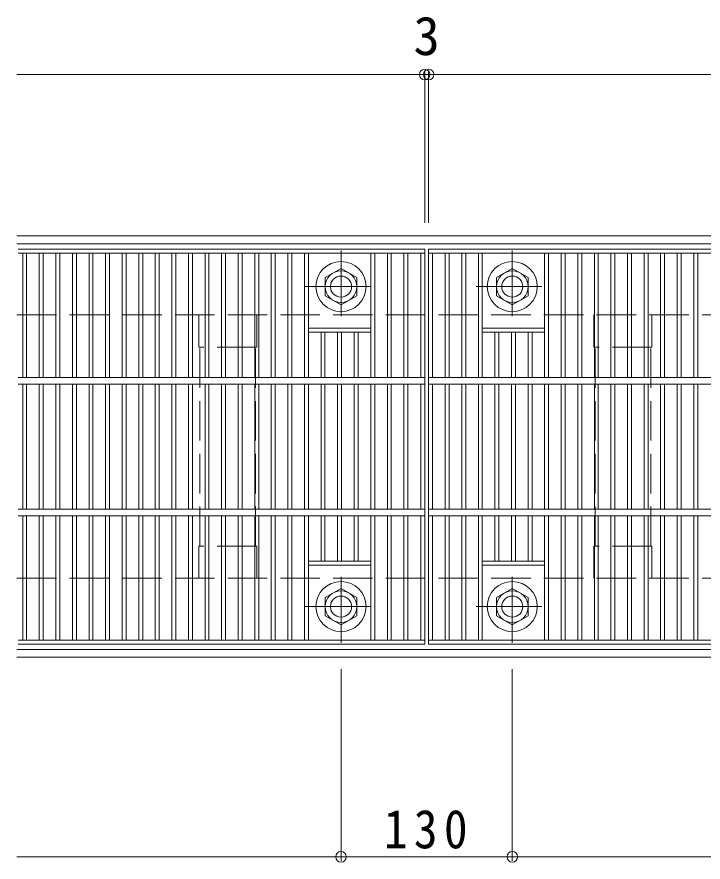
# Model space of a CAD drawing. Units: millimetres at full size, sheet at 1:10. Extents: x -2101 to 2475, y -1960 to 1590.
# Drawn here: x -2101 to -1580, y 842 to 1484 of the extents above; entities that cross this region are included whole.
import ezdxf
from ezdxf.enums import TextEntityAlignment as Align

# ---------------------------------------------------------------- set-up
doc = ezdxf.new("R2010")
doc.units = ezdxf.units.MM
doc.header["$LTSCALE"] = 10
doc.header["$PDMODE"] = 32
doc.header["$PDSIZE"] = 8
doc.linetypes.add('CHAIN1', pattern=[8, 5, -1, 1, -1])
doc.linetypes.add('DASHED3', pattern=[4, 3, -1])
for name, color, linetype, lineweight in [('C-1', 2, 'Continuous', 9), ('C-2', 3, 'Continuous', 9), ('C-4', 7, 'Continuous', 9), ('C-5', 4, 'DASHED3', 9), ('C-8', 2, 'Continuous', 9)]:
    doc.layers.add(name, color=color, linetype=linetype, lineweight=lineweight)
doc.styles.add('ＭＳ ゴシック', font='')
doc.styles.get('ＭＳ ゴシック').set_extended_font_data('MS Gothic')

msp = doc.modelspace()

# ---------------------------------------------------------------- linework, layer by layer
at = {"layer": 'C-1'}
for p, q in [((-481.01, 1317.56), (-2101.01, 1317.56)), ((-481.01, 1311.56), (-2101.01, 1311.56)), ((-481.01, 1003.56), (-2101.01, 1003.56)), ((-481.01, 997.56), (-2101.01, 997.56))]:
    msp.add_line(p, q, dxfattribs=at)
at = {"layer": 'C-1', "linetype": 'DASHED3'}
for p, q in [((-2101.01, 1257.56), (-481.01, 1257.56)), ((-2101.01, 1057.56), (-481.01, 1057.56))]:
    msp.add_line(p, q, dxfattribs=at)
at = {"layer": 'C-2'}
for p, q in [((-1791.51, 1307.56), (-2100.01, 1307.56)), ((-2100.01, 1304.56), (-1791.51, 1304.56)), ((-2096.61, 1304.56), (-2096.61, 1210.06)), ((-2093.61, 1304.56), (-2093.61, 1210.06)), ((-2084.03, 1304.56), (-2084.03, 1210.06)), ((-2081.03, 1304.56), (-2081.03, 1210.06)), ((-2071.45, 1304.56), (-2071.45, 1210.06)), ((-2068.45, 1304.56), (-2068.45, 1210.06)), ((-2058.87, 1304.56), (-2058.87, 1210.06)), ((-2055.87, 1304.56), (-2055.87, 1210.06)), ((-2046.29, 1304.56), (-2046.29, 1210.06)), ((-2043.29, 1304.56), (-2043.29, 1210.06)), ((-2033.71, 1304.56), (-2033.71, 1210.06)), ((-2030.71, 1304.56), (-2030.71, 1210.06)), ((-2021.13, 1304.56), (-2021.13, 1210.06)), ((-2018.13, 1304.56), (-2018.13, 1210.06)), ((-2008.55, 1304.56), (-2008.55, 1210.06)), ((-2005.55, 1304.56), (-2005.55, 1210.06)), ((-1995.97, 1304.56), (-1995.97, 1210.06)), ((-1992.97, 1304.56), (-1992.97, 1210.06)), ((-1983.39, 1304.56), (-1983.39, 1210.06)), ((-1980.39, 1304.56), (-1980.39, 1210.06)), ((-1970.81, 1304.56), (-1970.81, 1210.06)), ((-1967.81, 1304.56), (-1967.81, 1210.06)), ((-1958.23, 1304.56), (-1958.23, 1210.06)), ((-1955.23, 1304.56), (-1955.23, 1210.06)), ((-1945.65, 1304.56), (-1945.65, 1210.06)), ((-1942.65, 1304.56), (-1942.65, 1210.06)), ((-1933.07, 1304.56), (-1933.07, 1210.06)), ((-1930.07, 1304.56), (-1930.07, 1210.06)), ((-1920.49, 1304.56), (-1920.49, 1210.06)), ((-1917.49, 1304.56), (-1917.49, 1210.06)), ((-1907.91, 1304.56), (-1907.91, 1210.06)), ((-1904.91, 1304.56), (-1904.91, 1210.06)), ((-1895.33, 1304.56), (-1895.33, 1210.06)), ((-1892.33, 1304.56), (-1892.33, 1210.06)), ((-1882.75, 1304.56), (-1882.75, 1210.06)), ((-1879.75, 1304.56), (-1879.75, 1210.06)), ((-1832.43, 1304.56), (-1832.43, 1210.06)), ((-1829.43, 1304.56), (-1829.43, 1210.06)), ((-1819.85, 1304.56), (-1819.85, 1210.06)), ((-1816.85, 1304.56), (-1816.85, 1210.06)), ((-1807.27, 1304.56), (-1807.27, 1210.06)), ((-1804.27, 1304.56), (-1804.27, 1210.06)), ((-1794.51, 1304.56), (-1794.51, 1210.06)), ((-1791.51, 1307.56), (-1791.51, 1007.56)), ((-791.51, 1307.56), (-1788.51, 1307.56)), ((-1788.51, 1007.56), (-1788.51, 1307.56)), ((-1788.51, 1304.56), (-791.51, 1304.56)), ((-1785.51, 1304.56), (-1785.51, 1210.06)), ((-1775.93, 1304.56), (-1775.93, 1210.06)), ((-1772.93, 1304.56), (-1772.93, 1210.06)), ((-1763.35, 1304.56), (-1763.35, 1210.06)), ((-1760.35, 1304.56), (-1760.35, 1210.06)), ((-1750.77, 1304.56), (-1750.77, 1210.06)), ((-1747.77, 1304.56), (-1747.77, 1210.06)), ((-1700.45, 1304.56), (-1700.45, 1210.06)), ((-1697.45, 1304.56), (-1697.45, 1210.06)), ((-1687.87, 1304.56), (-1687.87, 1210.06)), ((-1684.87, 1304.56), (-1684.87, 1210.06)), ((-1675.29, 1304.56), (-1675.29, 1210.06)), ((-1672.29, 1304.56), (-1672.29, 1210.06)), ((-1662.71, 1304.56), (-1662.71, 1210.06)), ((-1659.71, 1304.56), (-1659.71, 1210.06)), ((-1650.13, 1304.56), (-1650.13, 1210.06)), ((-1647.13, 1304.56), (-1647.13, 1210.06)), ((-1637.55, 1304.56), (-1637.55, 1210.06)), ((-1634.55, 1304.56), (-1634.55, 1210.06)), ((-1624.97, 1304.56), (-1624.97, 1210.06)), ((-1621.97, 1304.56), (-1621.97, 1210.06)), ((-1612.39, 1304.56), (-1612.39, 1210.06)), ((-1609.39, 1304.56), (-1609.39, 1210.06)), ((-1599.81, 1304.56), (-1599.81, 1210.06)), ((-1596.81, 1304.56), (-1596.81, 1210.06)), ((-1587.23, 1304.56), (-1587.23, 1210.06)), ((-1584.23, 1304.56), (-1584.23, 1210.06)), ((-1832.43, 1247.56), (-1879.75, 1247.56)), ((-1700.45, 1247.56), (-1747.77, 1247.56)), ((-1832.43, 1244.56), (-1879.75, 1244.56)), ((-1870.17, 1244.56), (-1870.17, 1210.06)), ((-1867.17, 1244.56), (-1867.17, 1210.06)), ((-1857.59, 1244.56), (-1857.59, 1210.06)), ((-1854.59, 1244.56), (-1854.59, 1210.06)), ((-1845.01, 1244.56), (-1845.01, 1210.06)), ((-1842.01, 1244.56), (-1842.01, 1210.06)), ((-1700.45, 1244.56), (-1747.77, 1244.56)), ((-1738.19, 1244.56), (-1738.19, 1210.06)), ((-1735.19, 1244.56), (-1735.19, 1210.06)), ((-1725.61, 1244.56), (-1725.61, 1210.06)), ((-1722.61, 1244.56), (-1722.61, 1210.06)), ((-1713.03, 1244.56), (-1713.03, 1210.06)), ((-1710.03, 1244.56), (-1710.03, 1210.06)), ((-2100.01, 1210.06), (-1791.51, 1210.06)), ((-1788.51, 1210.06), (-791.51, 1210.06)), ((-2100.01, 1205.06), (-1791.51, 1205.06)), ((-2096.61, 1205.06), (-2096.61, 1110.06)), ((-2093.61, 1205.06), (-2093.61, 1110.06)), ((-2084.03, 1205.06), (-2084.03, 1110.06)), ((-2081.03, 1205.06), (-2081.03, 1110.06)), ((-2071.45, 1205.06), (-2071.45, 1110.06)), ((-2068.45, 1205.06), (-2068.45, 1110.06)), ((-2058.87, 1205.06), (-2058.87, 1110.06)), ((-2055.87, 1205.06), (-2055.87, 1110.06)), ((-2046.29, 1205.06), (-2046.29, 1110.06)), ((-2043.29, 1205.06), (-2043.29, 1110.06)), ((-2033.71, 1205.06), (-2033.71, 1110.06)), ((-2030.71, 1205.06), (-2030.71, 1110.06)), ((-2021.13, 1205.06), (-2021.13, 1110.06)), ((-2018.13, 1205.06), (-2018.13, 1110.06)), ((-2008.55, 1205.06), (-2008.55, 1110.06)), ((-2005.55, 1205.06), (-2005.55, 1110.06)), ((-1995.97, 1205.06), (-1995.97, 1110.06)), ((-1992.97, 1205.06), (-1992.97, 1110.06)), ((-1983.39, 1205.06), (-1983.39, 1110.06)), ((-1980.39, 1205.06), (-1980.39, 1110.06)), ((-1970.81, 1205.06), (-1970.81, 1110.06)), ((-1967.81, 1205.06), (-1967.81, 1110.06)), ((-1958.23, 1205.06), (-1958.23, 1110.06)), ((-1955.23, 1205.06), (-1955.23, 1110.06)), ((-1945.65, 1205.06), (-1945.65, 1110.06)), ((-1942.65, 1205.06), (-1942.65, 1110.06)), ((-1933.07, 1205.06), (-1933.07, 1110.06)), ((-1930.07, 1205.06), (-1930.07, 1110.06)), ((-1920.49, 1205.06), (-1920.49, 1110.06)), ((-1917.49, 1205.06), (-1917.49, 1110.06)), ((-1907.91, 1205.06), (-1907.91, 1110.06)), ((-1904.91, 1205.06), (-1904.91, 1110.06)), ((-1895.33, 1205.06), (-1895.33, 1110.06)), ((-1892.33, 1205.06), (-1892.33, 1110.06)), ((-1882.75, 1205.06), (-1882.75, 1110.06)), ((-1879.75, 1205.06), (-1879.75, 1110.06)), ((-1870.17, 1205.06), (-1870.17, 1110.06)), ((-1867.17, 1205.06), (-1867.17, 1110.06)), ((-1857.59, 1205.06), (-1857.59, 1110.06)), ((-1854.59, 1205.06), (-1854.59, 1110.06)), ((-1845.01, 1205.06), (-1845.01, 1110.06)), ((-1842.01, 1205.06), (-1842.01, 1110.06)), ((-1832.43, 1205.06), (-1832.43, 1110.06)), ((-1829.43, 1205.06), (-1829.43, 1110.06)), ((-1819.85, 1205.06), (-1819.85, 1110.06)), ((-1816.85, 1205.06), (-1816.85, 1110.06)), ((-1807.27, 1205.06), (-1807.27, 1110.06)), ((-1804.27, 1205.06), (-1804.27, 1110.06)), ((-1794.51, 1205.06), (-1794.51, 1110.06)), ((-1788.51, 1205.06), (-791.51, 1205.06)), ((-1785.51, 1205.06), (-1785.51, 1110.06)), ((-1775.93, 1205.06), (-1775.93, 1110.06)), ((-1772.93, 1205.06), (-1772.93, 1110.06)), ((-1763.35, 1205.06), (-1763.35, 1110.06)), ((-1760.35, 1205.06), (-1760.35, 1110.06)), ((-1750.77, 1205.06), (-1750.77, 1110.06)), ((-1747.77, 1205.06), (-1747.77, 1110.06)), ((-1738.19, 1205.06), (-1738.19, 1110.06)), ((-1735.19, 1205.06), (-1735.19, 1110.06)), ((-1725.61, 1205.06), (-1725.61, 1110.06)), ((-1722.61, 1205.06), (-1722.61, 1110.06)), ((-1713.03, 1205.06), (-1713.03, 1110.06)), ((-1710.03, 1205.06), (-1710.03, 1110.06)), ((-1700.45, 1205.06), (-1700.45, 1110.06)), ((-1697.45, 1205.06), (-1697.45, 1110.06)), ((-1687.87, 1205.06), (-1687.87, 1110.06)), ((-1684.87, 1205.06), (-1684.87, 1110.06)), ((-1675.29, 1205.06), (-1675.29, 1110.06)), ((-1672.29, 1205.06), (-1672.29, 1110.06)), ((-1662.71, 1205.06), (-1662.71, 1110.06)), ((-1659.71, 1205.06), (-1659.71, 1110.06)), ((-1650.13, 1205.06), (-1650.13, 1110.06)), ((-1647.13, 1205.06), (-1647.13, 1110.06)), ((-1637.55, 1205.06), (-1637.55, 1110.06)), ((-1634.55, 1205.06), (-1634.55, 1110.06)), ((-1624.97, 1205.06), (-1624.97, 1110.06)), ((-1621.97, 1205.06), (-1621.97, 1110.06)), ((-1612.39, 1205.06), (-1612.39, 1110.06)), ((-1609.39, 1205.06), (-1609.39, 1110.06)), ((-1599.81, 1205.06), (-1599.81, 1110.06)), ((-1596.81, 1205.06), (-1596.81, 1110.06)), ((-1587.23, 1205.06), (-1587.23, 1110.06)), ((-1584.23, 1205.06), (-1584.23, 1110.06)), ((-2100.01, 1110.06), (-1791.51, 1110.06)), ((-2100.01, 1105.06), (-1791.51, 1105.06)), ((-2096.61, 1105.06), (-2096.61, 1010.56)), ((-2093.61, 1105.06), (-2093.61, 1010.56)), ((-2084.03, 1105.06), (-2084.03, 1010.56)), ((-2081.03, 1105.06), (-2081.03, 1010.56)), ((-2071.45, 1105.06), (-2071.45, 1010.56)), ((-2068.45, 1105.06), (-2068.45, 1010.56)), ((-2058.87, 1105.06), (-2058.87, 1010.56)), ((-2055.87, 1105.06), (-2055.87, 1010.56)), ((-2046.29, 1105.06), (-2046.29, 1010.56)), ((-2043.29, 1105.06), (-2043.29, 1010.56)), ((-2033.71, 1105.06), (-2033.71, 1010.56)), ((-2030.71, 1105.06), (-2030.71, 1010.56)), ((-2021.13, 1105.06), (-2021.13, 1010.56)), ((-2018.13, 1105.06), (-2018.13, 1010.56)), ((-2008.55, 1105.06), (-2008.55, 1010.56)), ((-2005.55, 1105.06), (-2005.55, 1010.56)), ((-1995.97, 1105.06), (-1995.97, 1010.56)), ((-1992.97, 1105.06), (-1992.97, 1010.56)), ((-1983.39, 1105.06), (-1983.39, 1010.56)), ((-1980.39, 1105.06), (-1980.39, 1010.56)), ((-1970.81, 1105.06), (-1970.81, 1010.56)), ((-1967.81, 1105.06), (-1967.81, 1010.56)), ((-1958.23, 1105.06), (-1958.23, 1010.56)), ((-1955.23, 1105.06), (-1955.23, 1010.56)), ((-1945.65, 1105.06), (-1945.65, 1010.56)), ((-1942.65, 1105.06), (-1942.65, 1010.56)), ((-1933.07, 1105.06), (-1933.07, 1010.56)), ((-1930.07, 1105.06), (-1930.07, 1010.56)), ((-1920.49, 1105.06), (-1920.49, 1010.56)), ((-1917.49, 1105.06), (-1917.49, 1010.56)), ((-1907.91, 1105.06), (-1907.91, 1010.56)), ((-1904.91, 1105.06), (-1904.91, 1010.56)), ((-1895.33, 1105.06), (-1895.33, 1010.56)), ((-1892.33, 1105.06), (-1892.33, 1010.56)), ((-1882.75, 1105.06), (-1882.75, 1010.56)), ((-1879.75, 1105.06), (-1879.75, 1010.56)), ((-1870.17, 1105.06), (-1870.17, 1070.56)), ((-1867.17, 1105.06), (-1867.17, 1070.56)), ((-1857.59, 1105.06), (-1857.59, 1070.56)), ((-1854.59, 1105.06), (-1854.59, 1070.56)), ((-1845.01, 1105.06), (-1845.01, 1070.56)), ((-1842.01, 1105.06), (-1842.01, 1070.56)), ((-1832.43, 1105.06), (-1832.43, 1010.56)), ((-1829.43, 1105.06), (-1829.43, 1010.56)), ((-1819.85, 1105.06), (-1819.85, 1010.56)), ((-1816.85, 1105.06), (-1816.85, 1010.56)), ((-1807.27, 1105.06), (-1807.27, 1010.56)), ((-1804.27, 1105.06), (-1804.27, 1010.56)), ((-1794.51, 1105.06), (-1794.51, 1010.56)), ((-1788.51, 1110.06), (-791.51, 1110.06)), ((-1788.51, 1105.06), (-791.51, 1105.06)), ((-1785.51, 1105.06), (-1785.51, 1010.56)), ((-1775.93, 1105.06), (-1775.93, 1010.56)), ((-1772.93, 1105.06), (-1772.93, 1010.56)), ((-1763.35, 1105.06), (-1763.35, 1010.56)), ((-1760.35, 1105.06), (-1760.35, 1010.56)), ((-1750.77, 1105.06), (-1750.77, 1010.56)), ((-1747.77, 1105.06), (-1747.77, 1010.56)), ((-1738.19, 1105.06), (-1738.19, 1070.56)), ((-1735.19, 1105.06), (-1735.19, 1070.56)), ((-1725.61, 1105.06), (-1725.61, 1070.56)), ((-1722.61, 1105.06), (-1722.61, 1070.56)), ((-1713.03, 1105.06), (-1713.03, 1070.56)), ((-1710.03, 1105.06), (-1710.03, 1070.56)), ((-1700.45, 1105.06), (-1700.45, 1010.56)), ((-1697.45, 1105.06), (-1697.45, 1010.56)), ((-1687.87, 1105.06), (-1687.87, 1010.56)), ((-1684.87, 1105.06), (-1684.87, 1010.56)), ((-1675.29, 1105.06), (-1675.29, 1010.56)), ((-1672.29, 1105.06), (-1672.29, 1010.56)), ((-1662.71, 1105.06), (-1662.71, 1010.56)), ((-1659.71, 1105.06), (-1659.71, 1010.56)), ((-1650.13, 1105.06), (-1650.13, 1010.56)), ((-1647.13, 1105.06), (-1647.13, 1010.56)), ((-1637.55, 1105.06), (-1637.55, 1010.56)), ((-1634.55, 1105.06), (-1634.55, 1010.56)), ((-1624.97, 1105.06), (-1624.97, 1010.56)), ((-1621.97, 1105.06), (-1621.97, 1010.56)), ((-1612.39, 1105.06), (-1612.39, 1010.56)), ((-1609.39, 1105.06), (-1609.39, 1010.56)), ((-1599.81, 1105.06), (-1599.81, 1010.56)), ((-1596.81, 1105.06), (-1596.81, 1010.56)), ((-1587.23, 1105.06), (-1587.23, 1010.56)), ((-1584.23, 1105.06), (-1584.23, 1010.56)), ((-1832.43, 1070.56), (-1879.75, 1070.56)), ((-1832.43, 1067.56), (-1879.75, 1067.56)), ((-1700.45, 1070.56), (-1747.77, 1070.56)), ((-1700.45, 1067.56), (-1747.77, 1067.56)), ((-2100.01, 1010.56), (-1791.51, 1010.56)), ((-1788.51, 1010.56), (-791.51, 1010.56)), ((-2100.01, 1007.56), (-1791.51, 1007.56)), ((-1788.51, 1007.56), (-791.51, 1007.56))]:
    msp.add_line(p, q, dxfattribs=at)
at = {"layer": 'C-4'}
for p, q in [((-2101.01, 1440.09), (-1791.51, 1440.09)), ((-1791.51, 1443.09), (-1791.51, 1327.56)), ((-1791.51, 1440.09), (-1788.51, 1440.09)), ((-1788.51, 1443.09), (-1788.51, 1327.56)), ((-1788.51, 1440.09), (-791.51, 1440.09)), ((-1855.01, 843.03), (-1855.01, 988.56)), ((-1725.01, 843.03), (-1725.01, 988.56)), ((-2101.01, 846.03), (-1855.01, 846.03)), ((-1855.01, 846.03), (-1725.01, 846.03)), ((-1725.01, 846.03), (-855.01, 846.03))]:
    msp.add_line(p, q, dxfattribs=at)
for p in [(-1791.51, 1440.09), (-1788.51, 1440.09), (-1855.01, 846.03), (-1725.01, 846.03)]:
    msp.add_point(p, dxfattribs=at)
at = {"layer": 'C-5'}
for p, q in [((-1963.01, 1233.06), (-1963.01, 1257.56)), ((-1919.01, 1233.06), (-1919.01, 1257.56)), ((-1663.01, 1233.06), (-1663.01, 1257.56)), ((-1619.01, 1233.06), (-1619.01, 1257.56)), ((-1919.01, 1233.06), (-1963.01, 1233.06)), ((-1962.22, 1082.06), (-1962.22, 1233.06)), ((-1919.8, 1082.06), (-1919.8, 1233.06)), ((-1619.01, 1233.06), (-1663.01, 1233.06)), ((-1662.22, 1082.06), (-1662.22, 1233.06)), ((-1619.8, 1082.06), (-1619.8, 1233.06)), ((-1919.01, 1082.06), (-1963.01, 1082.06)), ((-1963.01, 1082.06), (-1963.01, 1057.56)), ((-1919.01, 1082.06), (-1919.01, 1057.56)), ((-1619.01, 1082.06), (-1663.01, 1082.06)), ((-1663.01, 1082.06), (-1663.01, 1057.56)), ((-1619.01, 1082.06), (-1619.01, 1057.56))]:
    msp.add_line(p, q, dxfattribs=at)
at = {"layer": 'C-8', "linetype": 'CHAIN1'}
for p, q in [((-1855.01, 1306.56), (-1855.01, 1251.56)), ((-1725.01, 1306.56), (-1725.01, 1251.56)), ((-1882.51, 1279.06), (-1827.51, 1279.06)), ((-1752.51, 1279.06), (-1697.51, 1279.06)), ((-1855.01, 1008.56), (-1855.01, 1063.56)), ((-1725.01, 1008.56), (-1725.01, 1063.56)), ((-1882.51, 1036.06), (-1827.51, 1036.06)), ((-1752.51, 1036.06), (-1697.51, 1036.06))]:
    msp.add_line(p, q, dxfattribs=at)
at = {"layer": 'C-8'}
for p, q in [((-1867.01, 1285.99), (-1867.01, 1272.13)), ((-1737.01, 1285.99), (-1737.01, 1272.13)), ((-1867.01, 1272.13), (-1855.01, 1265.2)), ((-1855.01, 1265.2), (-1843.01, 1272.13)), ((-1737.01, 1272.13), (-1725.01, 1265.2)), ((-1725.01, 1265.2), (-1713.01, 1272.13)), ((-1867.01, 1042.99), (-1855.01, 1049.91)), ((-1855.01, 1049.91), (-1843.01, 1042.99)), ((-1737.01, 1042.99), (-1725.01, 1049.91)), ((-1725.01, 1049.91), (-1713.01, 1042.99)), ((-1867.01, 1029.13), (-1867.01, 1042.99)), ((-1737.01, 1029.13), (-1737.01, 1042.99))]:
    msp.add_line(p, q, dxfattribs=at)
for points in [[(-1867.01, 1285.99), (-1855.01, 1292.91), (-1843.01, 1285.99), (-1843.01, 1272.13)], [(-1737.01, 1285.99), (-1725.01, 1292.91), (-1713.01, 1285.99), (-1713.01, 1272.13)], [(-1867.01, 1029.13), (-1855.01, 1022.2), (-1843.01, 1029.13), (-1843.01, 1042.99)], [(-1737.01, 1029.13), (-1725.01, 1022.2), (-1713.01, 1029.13), (-1713.01, 1042.99)]]:
    msp.add_lwpolyline(points, dxfattribs=at)
for centre, radius in [((-1855.01, 1279.06), 19), ((-1725.01, 1279.06), 19), ((-1855.01, 1279.06), 12), ((-1725.01, 1279.06), 12), ((-1855.01, 1279.06), 8), ((-1725.01, 1279.06), 8), ((-1855.01, 1036.06), 19), ((-1725.01, 1036.06), 19), ((-1855.01, 1036.06), 12), ((-1725.01, 1036.06), 12), ((-1855.01, 1036.06), 8), ((-1725.01, 1036.06), 8)]:
    msp.add_circle(centre, radius, dxfattribs=at)

# ---------------------------------------------------------------- texts
at = {"layer": 'C-4', "color": 2, "style": 'ＭＳ ゴシック'}
msp.add_text('3', height=29.33, dxfattribs=at).set_placement((-1800.01, 1446.09), align=Align.BOTTOM_LEFT)
at = {"layer": 'C-4', "color": 2, "insert": (-1822.51, 852.03), "char_height": 29.33, "attachment_point": 7, "style": 'ＭＳ ゴシック'}
msp.add_mtext('\\T1.27;\\W0.9;130', dxfattribs=at)

doc.saveas('drawing.dxf')
